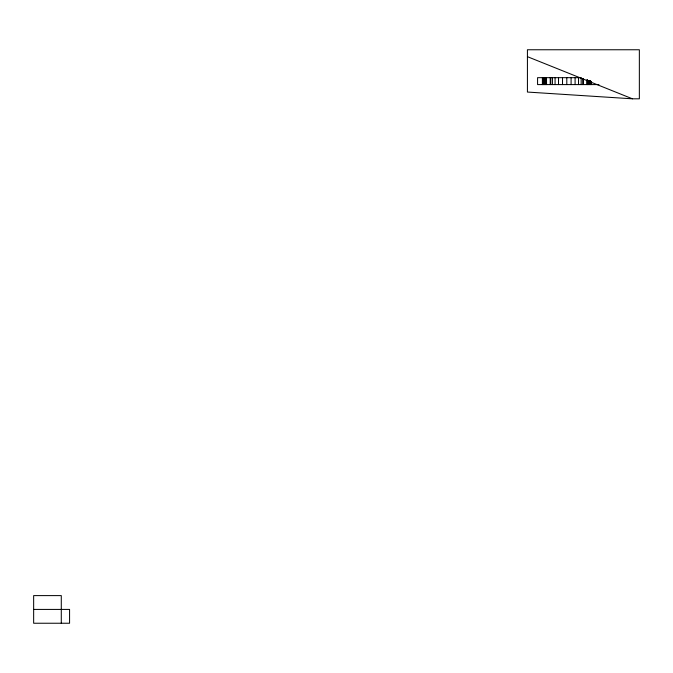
<?xml version="1.0" encoding="UTF-8"?>
<svg xmlns="http://www.w3.org/2000/svg" width="673" height="673" viewBox="0 0 673 673"><rect width="100%" height="100%" fill="white"/><g stroke="black" fill="none" stroke-linecap="round" stroke-linejoin="round"><path stroke-width="1.01" d="M580.749 77.673L537.576 77.673L537.576 84.588L598.936 84.588M632.443 98.813L639.35 98.813L639.35 49.76L527.422 49.76L527.422 92.05L632.443 98.813L527.422 56.667M33.65 609.418L69.571 609.418L69.571 623.24L33.65 623.24L33.65 595.605L61.285 595.605L61.285 623.24M590.852 81.626L590.852 84.588M590.532 80.634L590.532 84.588M590.12 80.634L590.12 84.588M589.641 80.634L589.641 84.588M589.119 80.634L589.119 84.588M588.597 80.634L588.597 84.588M588.118 80.634L588.118 84.588M587.706 80.634L587.706 84.588M587.386 80.634L587.386 84.588M587.184 79.65L587.184 84.588M587.117 79.65L587.117 84.588M583.382 78.665L583.382 84.588M582.818 78.665L582.818 84.588M581.161 77.673L581.161 84.588M578.528 77.673L578.528 84.588M575.095 77.673L575.095 84.588M571.091 77.673L571.091 84.588M566.801 77.673L566.801 84.588M562.51 77.673L562.51 84.588M558.514 77.673L558.514 84.588M555.074 77.673L555.074 84.588M552.44 77.673L552.44 84.588M550.783 77.673L550.783 84.588M550.22 77.673L550.22 84.588M546.484 77.673L546.56 84.588M546.283 77.673L546.283 84.588M545.946 77.673L545.946 84.588M545.517 77.673L545.517 84.588M545.021 77.673L545.021 84.588M544.482 77.673L544.482 84.588M543.944 77.673L543.944 84.588M543.447 77.673L543.447 84.588M543.018 77.673L543.018 84.588M542.69 77.673L542.69 84.588M542.48 77.673L542.48 84.588M542.413 77.673L542.413 84.588M591.121 84.588L591.121 81.626L591.054 84.588"/></g></svg>
